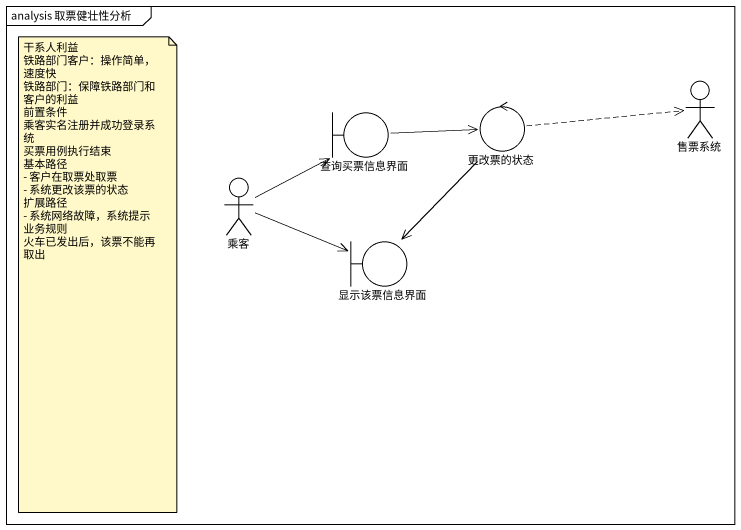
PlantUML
@startuml
mainframe analysis 取票健壮性分析
boundary 查询买票信息界面
control 更改票的状态
actor 售票系统
actor 乘客
boundary 显示该票信息界面
查询买票信息界面 -right-> 更改票的状态
更改票的状态 .right.> 售票系统
更改票的状态 --> 显示该票信息界面
乘客 -up-> 查询买票信息界面
乘客 -right-> 显示该票信息界面
note as N1
  干系人利益
  铁路部门客户：操作简单，速度快
  铁路部门：保障铁路部门和客户的利益
  前置条件
  乘客实名注册并成功登录系统
  买票用例执行结束
  基本路径
  - 客户在取票处取票
  - 系统更改该票的状态
  扩展路径
  - 系统网络故障，系统提示
  业务规则
  火车已发出后，该票不能再取出
end note
@enduml
